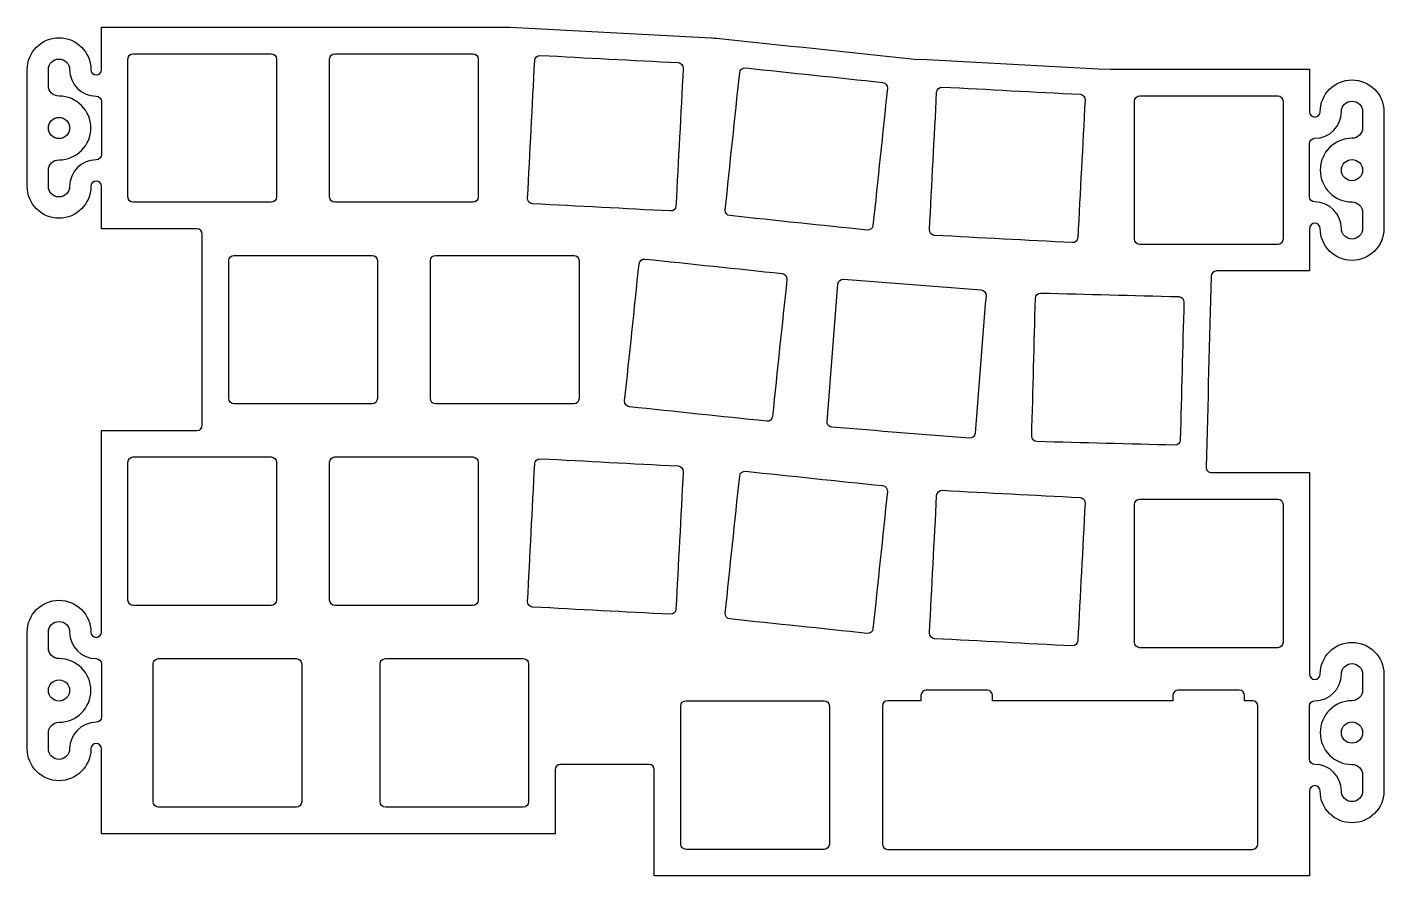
# Model space of a CAD drawing. Extents: x -130 to -2, y 6 to 85.
import ezdxf

# ---------------------------------------------------------------- set-up
doc = ezdxf.new("R2010")
doc.units = 0
doc.layers.add('Plate', color=3, linetype='Continuous')

msp = doc.modelspace()

# ---------------------------------------------------------------- linework, layer by layer
at = {"layer": 'Plate'}
for centre in [(-126.84, 75.97), (-5, 72), (-126.84, 22.97), (-5, 19)]:
    msp.add_circle(centre, 1, dxfattribs=at)
for points, knots in [([(-71.25, 16), (-70.97, 16), (-70.75, 15.78), (-70.75, 15.5), (-70.75, 12.17), (-70.75, 8.83), (-70.75, 5.5), (-50.17, 5.5), (-29.58, 5.5), (-9, 5.5), (-9, 8.17), (-9, 10.83), (-9, 13.5), (-9, 13.78), (-8.78, 14), (-8.5, 14), (-8.22, 14), (-8, 13.78), (-8, 13.5), (-8, 11.84), (-6.66, 10.5), (-5, 10.5), (-3.34, 10.5), (-2, 11.84), (-2, 13.5), (-2, 15.33), (-2, 17.17), (-2, 19), (-2, 20.83), (-2, 22.67), (-2, 24.5), (-2, 26.16), (-3.34, 27.5), (-5, 27.5), (-6.66, 27.5), (-8, 26.16), (-8, 24.5), (-8, 24.22), (-8.22, 24), (-8.5, 24), (-8.78, 24), (-9, 24.22), (-9, 24.5), (-9, 30.83), (-9, 37.17), (-9, 43.5), (-12.08, 43.5), (-15.17, 43.5), (-18.25, 43.5), (-18.38, 43.5), (-18.51, 43.55), (-18.61, 43.65), (-18.7, 43.75), (-18.75, 43.88), (-18.75, 44.01), (-18.59, 50.01), (-18.43, 56.01), (-18.28, 62.01), (-18.27, 62.28), (-18.05, 62.5), (-17.78, 62.5), (-14.85, 62.5), (-11.93, 62.5), (-9, 62.5), (-9, 63.83), (-9, 65.17), (-9, 66.5), (-9, 66.78), (-8.78, 67), (-8.5, 67), (-8.22, 67), (-8, 66.78), (-8, 66.5), (-8, 64.84), (-6.66, 63.5), (-5, 63.5), (-3.34, 63.5), (-2, 64.84), (-2, 66.5), (-2, 68.33), (-2, 70.17), (-2, 72), (-2, 73.83), (-2, 75.67), (-2, 77.5), (-2, 79.16), (-3.34, 80.5), (-5, 80.5), (-6.66, 80.5), (-8, 79.16), (-8, 77.5), (-8, 77.22), (-8.22, 77), (-8.5, 77), (-8.78, 77), (-9, 77.22), (-9, 77.5), (-9, 78.83), (-9, 80.17), (-9, 81.5), (-15.25, 81.5), (-21.49, 81.5), (-27.74, 81.5), (-27.75, 81.5), (-27.76, 81.5), (-27.76, 81.5), (-33.91, 81.82), (-40.06, 82.15), (-46.22, 82.47), (-46.22, 82.47), (-46.23, 82.47), (-46.24, 82.47), (-52.45, 83.12), (-58.67, 83.78), (-64.88, 84.43), (-65.04, 84.44), (-65.21, 84.45), (-65.37, 84.47), (-71.7, 84.8), (-78.02, 85.13), (-84.35, 85.46), (-84.51, 85.47), (-84.68, 85.47), (-84.84, 85.47), (-97.51, 85.47), (-110.18, 85.47), (-122.84, 85.47), (-122.84, 84.14), (-122.84, 82.81), (-122.84, 81.47), (-122.84, 81.2), (-123.07, 80.97), (-123.34, 80.97), (-123.62, 80.97), (-123.84, 81.2), (-123.84, 81.47), (-123.84, 83.13), (-125.19, 84.47), (-126.84, 84.47), (-128.5, 84.47), (-129.84, 83.13), (-129.84, 81.47), (-129.84, 79.64), (-129.84, 77.81), (-129.84, 75.97), (-129.84, 74.14), (-129.84, 72.31), (-129.84, 70.47), (-129.84, 68.82), (-128.5, 67.47), (-126.84, 67.47), (-125.19, 67.47), (-123.84, 68.82), (-123.84, 70.47), (-123.84, 70.75), (-123.62, 70.97), (-123.34, 70.97), (-123.07, 70.97), (-122.84, 70.75), (-122.84, 70.47), (-122.84, 69.14), (-122.84, 67.81), (-122.84, 66.47), (-119.84, 66.47), (-116.84, 66.47), (-113.84, 66.47), (-113.57, 66.47), (-113.34, 66.25), (-113.34, 65.97), (-113.34, 59.97), (-113.34, 53.97), (-113.34, 47.97), (-113.34, 47.7), (-113.57, 47.47), (-113.84, 47.47), (-116.84, 47.47), (-119.84, 47.47), (-122.84, 47.47), (-122.84, 41.14), (-122.84, 34.81), (-122.84, 28.47), (-122.84, 28.2), (-123.07, 27.97), (-123.34, 27.97), (-123.62, 27.97), (-123.84, 28.2), (-123.84, 28.47), (-123.84, 30.13), (-125.19, 31.47), (-126.84, 31.47), (-128.5, 31.47), (-129.84, 30.13), (-129.84, 28.47), (-129.84, 26.64), (-129.84, 24.81), (-129.84, 22.97), (-129.84, 21.14), (-129.84, 19.31), (-129.84, 17.47), (-129.84, 15.82), (-128.5, 14.47), (-126.84, 14.47), (-125.19, 14.47), (-123.84, 15.82), (-123.84, 17.47), (-123.84, 17.75), (-123.62, 17.97), (-123.34, 17.97), (-123.07, 17.97), (-122.84, 17.75), (-122.84, 17.47), (-122.84, 14.81), (-122.84, 12.14), (-122.84, 9.47), (-108.59, 9.47), (-94.34, 9.47), (-80.09, 9.47), (-80.09, 11.48), (-80.09, 13.49), (-80.09, 15.5), (-80.09, 15.78), (-79.87, 16), (-79.59, 16), (-76.81, 16), (-74.03, 16), (-71.25, 16)], [0, 0, 0, 0, 1, 1, 1, 11, 11, 11, 72.75, 72.75, 72.75, 76.75, 76.75, 76.75, 77.75, 77.75, 77.75, 78.75, 78.75, 78.75, 79.75, 79.75, 79.75, 80.75, 80.75, 80.75, 86.25, 86.25, 86.25, 91.75, 91.75, 91.75, 92.75, 92.75, 92.75, 93.75, 93.75, 93.75, 94.75, 94.75, 94.75, 95.75, 95.75, 95.75, 118.75, 118.75, 118.75, 127.998524, 127.998524, 127.998524, 128.998524, 128.998524, 128.998524, 129.998524, 129.998524, 129.998524, 148.004694, 148.004694, 148.004694, 149.004694, 149.004694, 149.004694, 157.781871, 157.781871, 157.781871, 161.781871, 161.781871, 161.781871, 162.781871, 162.781871, 162.781871, 163.781871, 163.781871, 163.781871, 164.781871, 164.781871, 164.781871, 165.781871, 165.781871, 165.781871, 171.281871, 171.281871, 171.281871, 176.781871, 176.781871, 176.781871, 177.781871, 177.781871, 177.781871, 178.781871, 178.781871, 178.781871, 179.781871, 179.781871, 179.781871, 180.781871, 180.781871, 180.781871, 184.781871, 184.781871, 184.781871, 203.520012, 203.520012, 203.520012, 204.520012, 204.520012, 204.520012, 222.996293, 222.996293, 222.996293, 223.996293, 223.996293, 223.996293, 242.734434, 242.734434, 242.734434, 243.231796, 243.231796, 243.231796, 262.231796, 262.231796, 262.231796, 262.729158, 262.729158, 262.729158, 300.729158, 300.729158, 300.729158, 304.729158, 304.729158, 304.729158, 305.729158, 305.729158, 305.729158, 306.729158, 306.729158, 306.729158, 307.729158, 307.729158, 307.729158, 308.729158, 308.729158, 308.729158, 314.229158, 314.229158, 314.229158, 319.729158, 319.729158, 319.729158, 320.729158, 320.729158, 320.729158, 321.729158, 321.729158, 321.729158, 322.729158, 322.729158, 322.729158, 323.729158, 323.729158, 323.729158, 327.729156, 327.729156, 327.729156, 336.729156, 336.729156, 336.729156, 337.729156, 337.729156, 337.729156, 355.729156, 355.729156, 355.729156, 356.729156, 356.729156, 356.729156, 365.729156, 365.729156, 365.729156, 388.729156, 388.729156, 388.729156, 389.729156, 389.729156, 389.729156, 390.729156, 390.729156, 390.729156, 391.729156, 391.729156, 391.729156, 392.729156, 392.729156, 392.729156, 398.229156, 398.229156, 398.229156, 403.729156, 403.729156, 403.729156, 404.729156, 404.729156, 404.729156, 405.729156, 405.729156, 405.729156, 406.729156, 406.729156, 406.729156, 407.729156, 407.729156, 407.729156, 411.729156, 411.729156, 411.729156, 454.479156, 454.479156, 454.479156, 460.504349, 460.504349, 460.504349, 461.504349, 461.504349, 461.504349, 469.848187, 469.848187, 469.848187, 469.848187]), ([(-122.84, 73.47), (-122.84, 75.14), (-122.84, 76.81), (-122.84, 78.47), (-122.84, 78.75), (-123.07, 78.97), (-123.34, 78.97), (-124.72, 78.97), (-125.84, 80.1), (-125.84, 81.47), (-125.84, 82.03), (-126.29, 82.47), (-126.84, 82.47), (-127.4, 82.47), (-127.84, 82.03), (-127.84, 81.47), (-127.84, 80.97), (-127.84, 80.47), (-127.84, 79.97), (-127.84, 79.42), (-127.4, 78.97), (-126.84, 78.97), (-125.19, 78.97), (-123.84, 77.63), (-123.84, 75.97), (-123.84, 74.32), (-125.19, 72.97), (-126.84, 72.97), (-127.4, 72.97), (-127.84, 72.53), (-127.84, 71.97), (-127.84, 71.47), (-127.84, 70.97), (-127.84, 70.47), (-127.84, 69.92), (-127.4, 69.47), (-126.84, 69.47), (-126.29, 69.47), (-125.84, 69.92), (-125.84, 70.47), (-125.84, 71.85), (-124.72, 72.97), (-123.34, 72.97), (-123.07, 72.97), (-122.84, 73.2), (-122.84, 73.47)], [446.850046, 446.850046, 446.850046, 446.850046, 451.850046, 451.850046, 451.850046, 452.850046, 452.850046, 452.850046, 453.850046, 453.850046, 453.850046, 454.850046, 454.850046, 454.850046, 455.850046, 455.850046, 455.850046, 457.350046, 457.350046, 457.350046, 458.350046, 458.350046, 458.350046, 459.350046, 459.350046, 459.350046, 460.350046, 460.350046, 460.350046, 461.350046, 461.350046, 461.350046, 462.850046, 462.850046, 462.850046, 463.850046, 463.850046, 463.850046, 464.850046, 464.850046, 464.850046, 465.850046, 465.850046, 465.850046, 466.850046, 466.850046, 466.850046, 466.850046]), ([(-119.84, 82.97), (-120.12, 82.97), (-120.34, 82.75), (-120.34, 82.47), (-120.34, 78.14), (-120.34, 73.81), (-120.34, 69.47), (-120.34, 69.2), (-120.12, 68.97), (-119.84, 68.97), (-115.51, 68.97), (-111.18, 68.97), (-106.84, 68.97), (-106.57, 68.97), (-106.34, 69.2), (-106.34, 69.47), (-106.34, 73.81), (-106.34, 78.14), (-106.34, 82.47), (-106.34, 82.75), (-106.57, 82.97), (-106.84, 82.97), (-111.18, 82.97), (-115.51, 82.97), (-119.84, 82.97)], [0, 0, 0, 0, 1, 1, 1, 14, 14, 14, 15, 15, 15, 28, 28, 28, 29, 29, 29, 42, 42, 42, 43, 43, 43, 56, 56, 56, 56]), ([(-87.84, 68.97), (-87.57, 68.97), (-87.34, 69.2), (-87.34, 69.47), (-87.34, 73.81), (-87.34, 78.14), (-87.34, 82.47), (-87.34, 82.75), (-87.57, 82.97), (-87.84, 82.97), (-92.18, 82.97), (-96.51, 82.97), (-100.84, 82.97), (-101.12, 82.97), (-101.34, 82.75), (-101.34, 82.47), (-101.34, 78.14), (-101.34, 73.81), (-101.34, 69.47), (-101.34, 69.2), (-101.12, 68.97), (-100.84, 68.97), (-96.51, 68.97), (-92.18, 68.97), (-87.84, 68.97)], [0, 0, 0, 0, 1, 1, 1, 14, 14, 14, 15, 15, 15, 28, 28, 28, 29, 29, 29, 42, 42, 42, 43, 43, 43, 56, 56, 56, 56]), ([(-81.48, 82.81), (-81.76, 82.82), (-81.99, 82.61), (-82.01, 82.34), (-82.23, 78.01), (-82.46, 73.68), (-82.69, 69.35), (-82.7, 69.08), (-82.49, 68.84), (-82.21, 68.83), (-77.89, 68.6), (-73.56, 68.37), (-69.23, 68.15), (-68.96, 68.13), (-68.72, 68.34), (-68.71, 68.62), (-68.48, 72.95), (-68.25, 77.27), (-68.03, 81.6), (-68.01, 81.88), (-68.22, 82.11), (-68.5, 82.13), (-72.83, 82.35), (-77.15, 82.58), (-81.48, 82.81)], [0, 0, 0, 0, 1, 1, 1, 14, 14, 14, 15, 15, 15, 28, 28, 28, 29, 29, 29, 42, 42, 42, 43, 43, 43, 56, 56, 56, 56]), ([(-64.06, 68.25), (-64.09, 67.98), (-63.89, 67.73), (-63.62, 67.71), (-59.31, 67.25), (-55, 66.8), (-50.69, 66.35), (-50.41, 66.32), (-50.17, 66.52), (-50.14, 66.79), (-49.69, 71.1), (-49.23, 75.41), (-48.78, 79.72), (-48.75, 79.99), (-48.95, 80.24), (-49.23, 80.27), (-53.54, 80.72), (-57.85, 81.18), (-62.15, 81.63), (-62.43, 81.66), (-62.68, 81.46), (-62.7, 81.18), (-63.16, 76.87), (-63.61, 72.56), (-64.06, 68.25)], [0, 0, 0, 0, 1, 1, 1, 14, 14, 14, 15, 15, 15, 28, 28, 28, 29, 29, 29, 42, 42, 42, 43, 43, 43, 56, 56, 56, 56]), ([(-44.82, 66.37), (-44.83, 66.1), (-44.62, 65.86), (-44.34, 65.85), (-40.02, 65.62), (-35.69, 65.39), (-31.36, 65.17), (-31.09, 65.15), (-30.85, 65.36), (-30.84, 65.64), (-30.61, 69.97), (-30.38, 74.29), (-30.16, 78.62), (-30.14, 78.9), (-30.35, 79.13), (-30.63, 79.15), (-34.96, 79.37), (-39.28, 79.6), (-43.61, 79.83), (-43.89, 79.84), (-44.12, 79.63), (-44.14, 79.35), (-44.36, 75.03), (-44.59, 70.7), (-44.82, 66.37)], [0, 0, 0, 0, 1, 1, 1, 14, 14, 14, 15, 15, 15, 28, 28, 28, 29, 29, 29, 42, 42, 42, 43, 43, 43, 56, 56, 56, 56]), ([(-12, 65), (-11.72, 65), (-11.5, 65.22), (-11.5, 65.5), (-11.5, 69.83), (-11.5, 74.17), (-11.5, 78.5), (-11.5, 78.78), (-11.72, 79), (-12, 79), (-16.33, 79), (-20.67, 79), (-25, 79), (-25.28, 79), (-25.5, 78.78), (-25.5, 78.5), (-25.5, 74.17), (-25.5, 69.83), (-25.5, 65.5), (-25.5, 65.22), (-25.28, 65), (-25, 65), (-20.67, 65), (-16.33, 65), (-12, 65)], [0, 0, 0, 0, 1, 1, 1, 14, 14, 14, 15, 15, 15, 28, 28, 28, 29, 29, 29, 42, 42, 42, 43, 43, 43, 56, 56, 56, 56]), ([(-9, 74.5), (-9, 72.83), (-9, 71.17), (-9, 69.5), (-9, 69.22), (-8.78, 69), (-8.5, 69), (-7.12, 69), (-6, 67.88), (-6, 66.5), (-6, 65.95), (-5.55, 65.5), (-5, 65.5), (-4.45, 65.5), (-4, 65.95), (-4, 66.5), (-4, 67), (-4, 67.5), (-4, 68), (-4, 68.55), (-4.45, 69), (-5, 69), (-6.66, 69), (-8, 70.34), (-8, 72), (-8, 73.66), (-6.66, 75), (-5, 75), (-4.45, 75), (-4, 75.45), (-4, 76), (-4, 76.5), (-4, 77), (-4, 77.5), (-4, 78.05), (-4.45, 78.5), (-5, 78.5), (-5.55, 78.5), (-6, 78.05), (-6, 77.5), (-6, 76.12), (-7.12, 75), (-8.5, 75), (-8.78, 75), (-9, 74.78), (-9, 74.5)], [120.999659, 120.999659, 120.999659, 120.999659, 125.999659, 125.999659, 125.999659, 126.999659, 126.999659, 126.999659, 127.999659, 127.999659, 127.999659, 128.999659, 128.999659, 128.999659, 129.999659, 129.999659, 129.999659, 131.499659, 131.499659, 131.499659, 132.499659, 132.499659, 132.499659, 133.499659, 133.499659, 133.499659, 134.499659, 134.499659, 134.499659, 135.499659, 135.499659, 135.499659, 136.999659, 136.999659, 136.999659, 137.999659, 137.999659, 137.999659, 138.999659, 138.999659, 138.999659, 139.999659, 139.999659, 139.999659, 140.999659, 140.999659, 140.999659, 140.999659]), ([(-110.84, 50.47), (-110.84, 50.2), (-110.62, 49.97), (-110.34, 49.97), (-106.01, 49.97), (-101.68, 49.97), (-97.34, 49.97), (-97.07, 49.97), (-96.84, 50.2), (-96.84, 50.47), (-96.84, 54.81), (-96.84, 59.14), (-96.84, 63.47), (-96.84, 63.75), (-97.07, 63.97), (-97.34, 63.97), (-101.68, 63.97), (-106.01, 63.97), (-110.34, 63.97), (-110.62, 63.97), (-110.84, 63.75), (-110.84, 63.47), (-110.84, 59.14), (-110.84, 54.81), (-110.84, 50.47)], [0, 0, 0, 0, 1, 1, 1, 14, 14, 14, 15, 15, 15, 28, 28, 28, 29, 29, 29, 42, 42, 42, 43, 43, 43, 56, 56, 56, 56]), ([(-91.84, 50.47), (-91.84, 50.2), (-91.62, 49.97), (-91.34, 49.97), (-87.01, 49.97), (-82.68, 49.97), (-78.34, 49.97), (-78.07, 49.97), (-77.84, 50.2), (-77.84, 50.47), (-77.84, 54.81), (-77.84, 59.14), (-77.84, 63.47), (-77.84, 63.75), (-78.07, 63.97), (-78.34, 63.97), (-82.68, 63.97), (-87.01, 63.97), (-91.34, 63.97), (-91.62, 63.97), (-91.84, 63.75), (-91.84, 63.47), (-91.84, 59.14), (-91.84, 54.81), (-91.84, 50.47)], [0, 0, 0, 0, 1, 1, 1, 14, 14, 14, 15, 15, 15, 28, 28, 28, 29, 29, 29, 42, 42, 42, 43, 43, 43, 56, 56, 56, 56]), ([(-73.54, 50.25), (-73.57, 49.97), (-73.37, 49.73), (-73.09, 49.7), (-68.78, 49.25), (-64.47, 48.79), (-60.16, 48.34), (-59.89, 48.31), (-59.64, 48.51), (-59.61, 48.79), (-59.16, 53.1), (-58.71, 57.4), (-58.25, 61.71), (-58.23, 61.99), (-58.43, 62.24), (-58.7, 62.26), (-63.01, 62.72), (-67.32, 63.17), (-71.63, 63.62), (-71.9, 63.65), (-72.15, 63.45), (-72.18, 63.18), (-72.63, 58.87), (-73.08, 54.56), (-73.54, 50.25)], [0, 0, 0, 0, 1, 1, 1, 14, 14, 14, 15, 15, 15, 28, 28, 28, 29, 29, 29, 42, 42, 42, 43, 43, 43, 56, 56, 56, 56]), ([(-54.47, 48.31), (-54.49, 48.04), (-54.28, 47.8), (-54.01, 47.77), (-49.69, 47.43), (-45.37, 47.09), (-41.05, 46.75), (-40.77, 46.73), (-40.53, 46.94), (-40.51, 47.21), (-40.17, 51.53), (-39.83, 55.85), (-39.49, 60.17), (-39.47, 60.45), (-39.67, 60.69), (-39.95, 60.71), (-44.27, 61.05), (-48.59, 61.39), (-52.91, 61.73), (-53.18, 61.75), (-53.42, 61.55), (-53.45, 61.27), (-53.79, 56.95), (-54.13, 52.63), (-54.47, 48.31)], [0, 0, 0, 0, 1, 1, 1, 14, 14, 14, 15, 15, 15, 28, 28, 28, 29, 29, 29, 42, 42, 42, 43, 43, 43, 56, 56, 56, 56]), ([(-35.18, 46.93), (-35.18, 46.66), (-34.97, 46.43), (-34.69, 46.42), (-30.36, 46.31), (-26.03, 46.2), (-21.7, 46.08), (-21.42, 46.07), (-21.19, 46.29), (-21.18, 46.57), (-21.07, 50.9), (-20.96, 55.23), (-20.84, 59.56), (-20.83, 59.84), (-21.05, 60.07), (-21.33, 60.08), (-25.66, 60.19), (-29.99, 60.3), (-34.32, 60.42), (-34.6, 60.42), (-34.83, 60.21), (-34.84, 59.93), (-34.95, 55.6), (-35.06, 51.27), (-35.18, 46.93)], [0, 0, 0, 0, 1, 1, 1, 14, 14, 14, 15, 15, 15, 28, 28, 28, 29, 29, 29, 42, 42, 42, 43, 43, 43, 56, 56, 56, 56]), ([(-119.84, 44.97), (-120.12, 44.97), (-120.34, 44.75), (-120.34, 44.47), (-120.34, 40.14), (-120.34, 35.81), (-120.34, 31.47), (-120.34, 31.2), (-120.12, 30.97), (-119.84, 30.97), (-115.51, 30.97), (-111.18, 30.97), (-106.84, 30.97), (-106.57, 30.97), (-106.34, 31.2), (-106.34, 31.47), (-106.34, 35.81), (-106.34, 40.14), (-106.34, 44.47), (-106.34, 44.75), (-106.57, 44.97), (-106.84, 44.97), (-111.18, 44.97), (-115.51, 44.97), (-119.84, 44.97)], [0, 0, 0, 0, 1, 1, 1, 14, 14, 14, 15, 15, 15, 28, 28, 28, 29, 29, 29, 42, 42, 42, 43, 43, 43, 56, 56, 56, 56]), ([(-87.34, 44.47), (-87.34, 44.75), (-87.57, 44.97), (-87.84, 44.97), (-92.18, 44.97), (-96.51, 44.97), (-100.84, 44.97), (-101.12, 44.97), (-101.34, 44.75), (-101.34, 44.47), (-101.34, 40.14), (-101.34, 35.81), (-101.34, 31.47), (-101.34, 31.2), (-101.12, 30.97), (-100.84, 30.97), (-96.51, 30.97), (-92.18, 30.97), (-87.84, 30.97), (-87.57, 30.97), (-87.34, 31.2), (-87.34, 31.47), (-87.34, 35.81), (-87.34, 40.14), (-87.34, 44.47)], [0, 0, 0, 0, 1, 1, 1, 14, 14, 14, 15, 15, 15, 28, 28, 28, 29, 29, 29, 42, 42, 42, 43, 43, 43, 56, 56, 56, 56]), ([(-68.03, 43.6), (-68.01, 43.88), (-68.22, 44.11), (-68.5, 44.13), (-72.83, 44.35), (-77.15, 44.58), (-81.48, 44.81), (-81.76, 44.82), (-81.99, 44.61), (-82.01, 44.34), (-82.23, 40.01), (-82.46, 35.68), (-82.69, 31.35), (-82.7, 31.08), (-82.49, 30.84), (-82.21, 30.83), (-77.89, 30.6), (-73.56, 30.37), (-69.23, 30.15), (-68.96, 30.13), (-68.72, 30.34), (-68.71, 30.62), (-68.48, 34.95), (-68.25, 39.27), (-68.03, 43.6)], [0, 0, 0, 0, 1, 1, 1, 14, 14, 14, 15, 15, 15, 28, 28, 28, 29, 29, 29, 42, 42, 42, 43, 43, 43, 56, 56, 56, 56]), ([(-64.06, 30.25), (-64.09, 29.98), (-63.89, 29.73), (-63.62, 29.71), (-59.31, 29.25), (-55, 28.8), (-50.69, 28.35), (-50.41, 28.32), (-50.17, 28.52), (-50.14, 28.79), (-49.69, 33.1), (-49.23, 37.41), (-48.78, 41.72), (-48.75, 41.99), (-48.95, 42.24), (-49.23, 42.27), (-53.54, 42.72), (-57.85, 43.18), (-62.15, 43.63), (-62.43, 43.66), (-62.68, 43.46), (-62.7, 43.18), (-63.16, 38.87), (-63.61, 34.56), (-64.06, 30.25)], [0, 0, 0, 0, 1, 1, 1, 14, 14, 14, 15, 15, 15, 28, 28, 28, 29, 29, 29, 42, 42, 42, 43, 43, 43, 56, 56, 56, 56]), ([(-44.82, 28.37), (-44.83, 28.1), (-44.62, 27.86), (-44.34, 27.85), (-40.02, 27.62), (-35.69, 27.39), (-31.36, 27.17), (-31.09, 27.15), (-30.85, 27.36), (-30.84, 27.64), (-30.61, 31.97), (-30.38, 36.29), (-30.16, 40.62), (-30.14, 40.9), (-30.35, 41.13), (-30.63, 41.15), (-34.96, 41.37), (-39.28, 41.6), (-43.61, 41.83), (-43.89, 41.84), (-44.12, 41.63), (-44.14, 41.35), (-44.36, 37.03), (-44.59, 32.7), (-44.82, 28.37)], [0, 0, 0, 0, 1, 1, 1, 14, 14, 14, 15, 15, 15, 28, 28, 28, 29, 29, 29, 42, 42, 42, 43, 43, 43, 56, 56, 56, 56]), ([(-12, 27), (-11.72, 27), (-11.5, 27.22), (-11.5, 27.5), (-11.5, 31.83), (-11.5, 36.17), (-11.5, 40.5), (-11.5, 40.78), (-11.72, 41), (-12, 41), (-16.33, 41), (-20.67, 41), (-25, 41), (-25.28, 41), (-25.5, 40.78), (-25.5, 40.5), (-25.5, 36.17), (-25.5, 31.83), (-25.5, 27.5), (-25.5, 27.22), (-25.28, 27), (-25, 27), (-20.67, 27), (-16.33, 27), (-12, 27)], [0, 0, 0, 0, 1, 1, 1, 14, 14, 14, 15, 15, 15, 28, 28, 28, 29, 29, 29, 42, 42, 42, 43, 43, 43, 56, 56, 56, 56]), ([(-122.84, 20.47), (-122.84, 22.14), (-122.84, 23.81), (-122.84, 25.47), (-122.84, 25.75), (-123.07, 25.97), (-123.34, 25.97), (-124.72, 25.97), (-125.84, 27.1), (-125.84, 28.47), (-125.84, 29.03), (-126.29, 29.47), (-126.84, 29.47), (-127.4, 29.47), (-127.84, 29.03), (-127.84, 28.47), (-127.84, 27.97), (-127.84, 27.47), (-127.84, 26.97), (-127.84, 26.42), (-127.4, 25.97), (-126.84, 25.97), (-125.19, 25.97), (-123.84, 24.63), (-123.84, 22.97), (-123.84, 21.32), (-125.19, 19.97), (-126.84, 19.97), (-127.4, 19.97), (-127.84, 19.53), (-127.84, 18.97), (-127.84, 18.47), (-127.84, 17.97), (-127.84, 17.47), (-127.84, 16.92), (-127.4, 16.47), (-126.84, 16.47), (-126.29, 16.47), (-125.84, 16.92), (-125.84, 17.47), (-125.84, 18.85), (-124.72, 19.97), (-123.34, 19.97), (-123.07, 19.97), (-122.84, 20.2), (-122.84, 20.47)], [370.850046, 370.850046, 370.850046, 370.850046, 375.850046, 375.850046, 375.850046, 376.850046, 376.850046, 376.850046, 377.850046, 377.850046, 377.850046, 378.850046, 378.850046, 378.850046, 379.850046, 379.850046, 379.850046, 381.350046, 381.350046, 381.350046, 382.350046, 382.350046, 382.350046, 383.350046, 383.350046, 383.350046, 384.350046, 384.350046, 384.350046, 385.350046, 385.350046, 385.350046, 386.850046, 386.850046, 386.850046, 387.850046, 387.850046, 387.850046, 388.850046, 388.850046, 388.850046, 389.850046, 389.850046, 389.850046, 390.850046, 390.850046, 390.850046, 390.850046]), ([(-117.47, 25.97), (-117.74, 25.97), (-117.97, 25.75), (-117.97, 25.47), (-117.97, 21.14), (-117.97, 16.81), (-117.97, 12.47), (-117.97, 12.2), (-117.74, 11.97), (-117.47, 11.97), (-113.14, 11.97), (-108.8, 11.97), (-104.47, 11.97), (-104.19, 11.97), (-103.97, 12.2), (-103.97, 12.47), (-103.97, 16.81), (-103.97, 21.14), (-103.97, 25.47), (-103.97, 25.75), (-104.19, 25.97), (-104.47, 25.97), (-108.8, 25.97), (-113.14, 25.97), (-117.47, 25.97)], [0, 0, 0, 0, 1, 1, 1, 14, 14, 14, 15, 15, 15, 28, 28, 28, 29, 29, 29, 42, 42, 42, 43, 43, 43, 56, 56, 56, 56]), ([(-96.59, 12.47), (-96.59, 12.2), (-96.37, 11.97), (-96.09, 11.97), (-91.76, 11.97), (-87.43, 11.97), (-83.09, 11.97), (-82.82, 11.97), (-82.59, 12.2), (-82.59, 12.47), (-82.59, 16.81), (-82.59, 21.14), (-82.59, 25.47), (-82.59, 25.75), (-82.82, 25.97), (-83.09, 25.97), (-87.43, 25.97), (-91.76, 25.97), (-96.09, 25.97), (-96.37, 25.97), (-96.59, 25.75), (-96.59, 25.47), (-96.59, 21.14), (-96.59, 16.81), (-96.59, 12.47)], [0, 0, 0, 0, 1, 1, 1, 14, 14, 14, 15, 15, 15, 28, 28, 28, 29, 29, 29, 42, 42, 42, 43, 43, 43, 56, 56, 56, 56]), ([(-9, 21.5), (-9, 19.83), (-9, 18.17), (-9, 16.5), (-9, 16.22), (-8.78, 16), (-8.5, 16), (-7.12, 16), (-6, 14.88), (-6, 13.5), (-6, 12.95), (-5.55, 12.5), (-5, 12.5), (-4.45, 12.5), (-4, 12.95), (-4, 13.5), (-4, 14), (-4, 14.5), (-4, 15), (-4, 15.55), (-4.45, 16), (-5, 16), (-6.66, 16), (-8, 17.34), (-8, 19), (-8, 20.66), (-6.66, 22), (-5, 22), (-4.45, 22), (-4, 22.45), (-4, 23), (-4, 23.5), (-4, 24), (-4, 24.5), (-4, 25.05), (-4.45, 25.5), (-5, 25.5), (-5.55, 25.5), (-6, 25.05), (-6, 24.5), (-6, 23.12), (-7.12, 22), (-8.5, 22), (-8.78, 22), (-9, 21.78), (-9, 21.5)], [197.032215, 197.032215, 197.032215, 197.032215, 202.032215, 202.032215, 202.032215, 203.032215, 203.032215, 203.032215, 204.032215, 204.032215, 204.032215, 205.032215, 205.032215, 205.032215, 206.032215, 206.032215, 206.032215, 207.532215, 207.532215, 207.532215, 208.532215, 208.532215, 208.532215, 209.532215, 209.532215, 209.532215, 210.532215, 210.532215, 210.532215, 211.532215, 211.532215, 211.532215, 213.032215, 213.032215, 213.032215, 214.032215, 214.032215, 214.032215, 215.032215, 215.032215, 215.032215, 216.032215, 216.032215, 216.032215, 217.032215, 217.032215, 217.032215, 217.032215]), ([(-68.25, 8.5), (-68.25, 8.22), (-68.03, 8), (-67.75, 8), (-63.42, 8), (-59.08, 8), (-54.75, 8), (-54.47, 8), (-54.25, 8.22), (-54.25, 8.5), (-54.25, 12.83), (-54.25, 17.17), (-54.25, 21.5), (-54.25, 21.78), (-54.47, 22), (-54.75, 22), (-59.08, 22), (-63.42, 22), (-67.75, 22), (-68.03, 22), (-68.25, 21.78), (-68.25, 21.5), (-68.25, 17.17), (-68.25, 12.83), (-68.25, 8.5)], [0, 0, 0, 0, 1, 1, 1, 14, 14, 14, 15, 15, 15, 28, 28, 28, 29, 29, 29, 42, 42, 42, 43, 43, 43, 56, 56, 56, 56]), ([(-49.25, 21.5), (-49.25, 21.78), (-49.03, 22), (-48.75, 22), (-47.71, 22), (-46.67, 22), (-45.62, 22), (-45.62, 22.17), (-45.62, 22.33), (-45.62, 22.5), (-45.62, 22.78), (-45.4, 23), (-45.12, 23), (-43.21, 23), (-41.29, 23), (-39.38, 23), (-39.1, 23), (-38.88, 22.78), (-38.88, 22.5), (-38.88, 22.33), (-38.88, 22.17), (-38.88, 22), (-33.21, 22), (-27.54, 22), (-21.88, 22), (-21.88, 22.17), (-21.88, 22.33), (-21.88, 22.5), (-21.88, 22.78), (-21.65, 23), (-21.38, 23), (-19.46, 23), (-17.54, 23), (-15.62, 23), (-15.35, 23), (-15.12, 22.78), (-15.12, 22.5), (-15.12, 22.33), (-15.12, 22.17), (-15.12, 22), (-14.88, 22), (-14.62, 22), (-14.38, 22), (-14.1, 22), (-13.88, 21.78), (-13.88, 21.5), (-13.88, 17.17), (-13.88, 12.83), (-13.88, 8.5), (-13.88, 8.22), (-14.1, 8), (-14.38, 8), (-25.83, 8), (-37.29, 8), (-48.75, 8), (-49.03, 8), (-49.25, 8.22), (-49.25, 8.5), (-49.25, 12.83), (-49.25, 17.17), (-49.25, 21.5)], [0, 0, 0, 0, 1, 1, 1, 4.125, 4.125, 4.125, 4.625, 4.625, 4.625, 5.625, 5.625, 5.625, 11.375, 11.375, 11.375, 12.375, 12.375, 12.375, 12.875, 12.875, 12.875, 29.875, 29.875, 29.875, 30.375, 30.375, 30.375, 31.375, 31.375, 31.375, 37.125, 37.125, 37.125, 38.125, 38.125, 38.125, 38.625, 38.625, 38.625, 39.375, 39.375, 39.375, 40.375, 40.375, 40.375, 53.375, 53.375, 53.375, 54.375, 54.375, 54.375, 88.75, 88.75, 88.75, 89.75, 89.75, 89.75, 102.75, 102.75, 102.75, 102.75])]:
    msp.add_open_spline(points, degree=3, knots=knots, dxfattribs=at)

doc.saveas('drawing.dxf')
